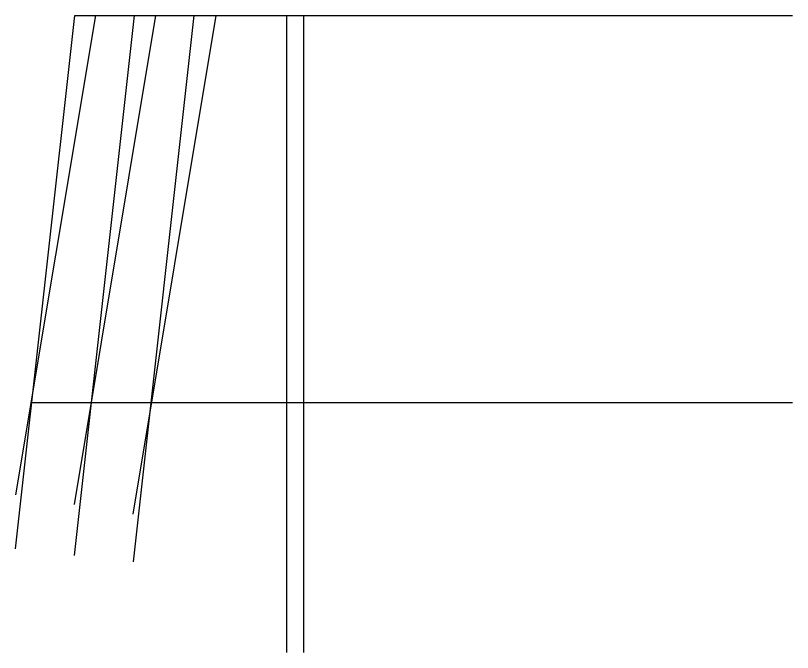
# Model space of a CAD drawing. Extents: x -26539 to -4497, y 62031 to 92619.
# Drawn here: x -26538.9 to -26081, y 82878.4 to 83253.6 of the extents above; entities that cross this region are included whole.
import ezdxf

# ---------------------------------------------------------------- set-up
doc = ezdxf.new("R2010")
doc.units = 0
doc.header["$LTSCALE"] = 10
doc.header["$MEASUREMENT"] = 0
doc.layers.add('BORDER', color=3, linetype='CONTINUOUS')

msp = doc.modelspace()

# ---------------------------------------------------------------- linework, layer by layer
at = {"layer": 'BORDER', "color": 2}
for p, q in [((-26538.91, 82939.43), (-26504, 83253.57)), ((-26504.12, 82935.57), (-26468.79, 83253.57)), ((-26469.34, 82931.7), (-26433.57, 83253.57))]:
    msp.add_line(p, q, dxfattribs=at)
at = {"layer": 'BORDER'}
for p, q in [((-26538.65, 82971.32), (-26491.6, 83253.57)), ((-26504.12, 82965.57), (-26456.12, 83253.57)), ((-26504, 83253.57), (-26080.96, 83253.57)), ((-26469.6, 82959.81), (-26420.64, 83253.57)), ((-26529.6, 83025.57), (-26080.96, 83025.57))]:
    msp.add_line(p, q, dxfattribs=at)
at = {"layer": 'BORDER', "ltscale": 5}
for p, q in [((-26379.12, 83253.57), (-26379.12, 82878.42)), ((-26369.12, 83253.57), (-26369.12, 82878.42))]:
    msp.add_line(p, q, dxfattribs=at)

doc.saveas('drawing.dxf')
